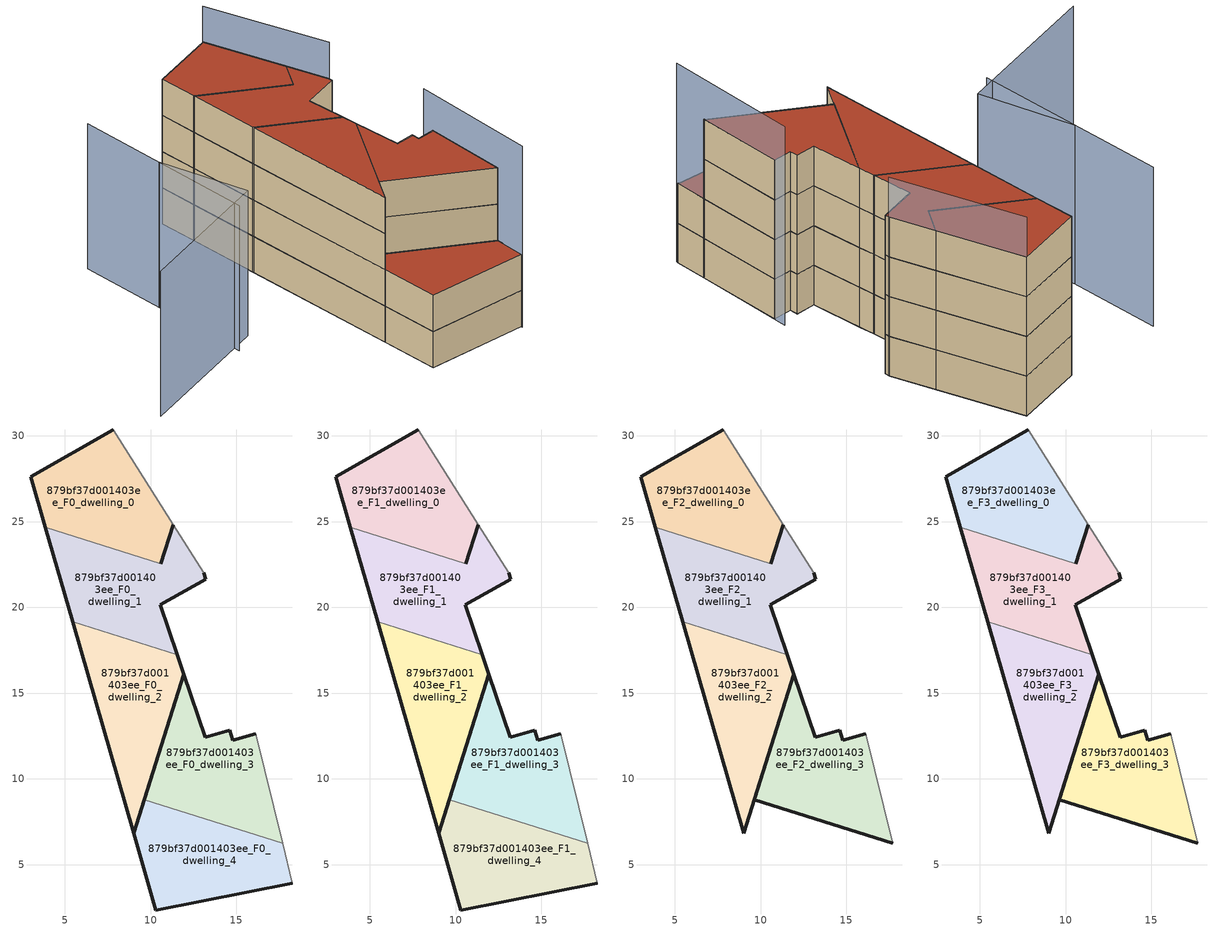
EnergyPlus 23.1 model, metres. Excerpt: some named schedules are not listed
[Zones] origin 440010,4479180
879bf37d001403ee_F0_dwelling_0
 floor ground (EU_floor_Construction): 10.59,22.54 11.31,24.82 7.82,30.33 3,27.61 3.86,24.66 z0
 wall outside (EU_wall_Construction): 3.86,24.66 3,27.61 7.82,30.33 / 11.31,24.82 10.59,22.54 z0:3
 wall adiabatic (EU_wall_Construction): 7.82,30.33 11.31,24.82 z0:3
 wall to 879bf37d001403ee_F0_dwelling_1 (EU_wall_Construction): 10.59,22.54 3.86,24.66 z0:3
879bf37d001403ee_F0_dwelling_1
 floor ground (EU_floor_Construction): 11.54,17.23 10.55,20.15 13.2,21.63 13.08,22.02 11.31,24.82 10.59,22.54 3.86,24.66 5.45,19.15 z0
 wall outside (EU_wall_Construction): 5.45,19.15 3.86,24.66 / 13.08,22.02 13.2,21.63 10.55,20.15 11.54,17.23 / 10.59,22.54 11.31,24.82 z0:3
 wall adiabatic (EU_wall_Construction): 11.31,24.82 13.08,22.02 z0:3
 wall to 879bf37d001403ee_F0_dwelling_2 (EU_wall_Construction): 11.54,17.23 5.45,19.15 z0:3
879bf37d001403ee_F0_dwelling_2
 floor ground (EU_floor_Construction): 9.01,6.83 11.93,16.1 11.54,17.23 5.45,19.15 z0
 wall outside (EU_wall_Construction): 11.54,17.23 11.93,16.1 9.01,6.83 5.45,19.15 z0:3
879bf37d001403ee_F0_dwelling_3
 floor ground (EU_floor_Construction): 17.69,6.26 16.14,12.64 14.78,12.25 14.61,12.83 13.17,12.43 11.93,16.1 9.63,8.8 z0
 wall outside (EU_wall_Construction): 9.63,8.8 11.93,16.1 13.17,12.43 14.61,12.83 14.78,12.25 16.14,12.64 z0:3
 wall adiabatic (EU_wall_Construction): 16.14,12.64 17.69,6.26 z0:3
 wall to 879bf37d001403ee_F0_dwelling_4 (EU_wall_Construction): 17.69,6.26 9.63,8.8 z0:3
879bf37d001403ee_F0_dwelling_4
 floor ground (EU_floor_Construction): 18.26,3.91 17.69,6.26 9.63,8.8 9.01,6.83 10.3,2.36 z0
 wall outside (EU_wall_Construction): 18.26,3.91 10.3,2.36 9.01,6.83 9.63,8.8 z0:3
 wall adiabatic (EU_wall_Construction): 17.69,6.26 18.26,3.91 z0:3
879bf37d001403ee_F1_dwelling_0
 floor to 879bf37d001403ee_F0_dwelling_0 (EU_floor_Construction): 10.59,22.54 11.31,24.82 7.82,30.33 3,27.61 3.86,24.66 z3
 wall outside (EU_wall_Construction): 3.86,24.66 3,27.61 7.82,30.33 / 11.31,24.82 10.59,22.54 z3:6
 wall adiabatic (EU_wall_Construction): 7.82,30.33 11.31,24.82 z3:6
 wall to 879bf37d001403ee_F1_dwelling_1 (EU_wall_Construction): 10.59,22.54 3.86,24.66 z3:6
879bf37d001403ee_F1_dwelling_1
 floor to 879bf37d001403ee_F0_dwelling_1 (EU_floor_Construction): 11.54,17.23 10.55,20.15 13.2,21.63 13.08,22.02 11.31,24.82 10.59,22.54 3.86,24.66 5.45,19.15 z3
 wall outside (EU_wall_Construction): 5.45,19.15 3.86,24.66 / 13.08,22.02 13.2,21.63 10.55,20.15 11.54,17.23 / 10.59,22.54 11.31,24.82 z3:6
 wall adiabatic (EU_wall_Construction): 11.31,24.82 13.08,22.02 z3:6
 wall to 879bf37d001403ee_F1_dwelling_2 (EU_wall_Construction): 11.54,17.23 5.45,19.15 z3:6
879bf37d001403ee_F1_dwelling_2
 floor to 879bf37d001403ee_F0_dwelling_2 (EU_floor_Construction): 9.01,6.83 11.93,16.1 11.54,17.23 5.45,19.15 z3
 wall outside (EU_wall_Construction): 11.54,17.23 11.93,16.1 9.01,6.83 5.45,19.15 z3:6
879bf37d001403ee_F1_dwelling_3
 floor to 879bf37d001403ee_F0_dwelling_3 (EU_floor_Construction): 17.69,6.26 16.14,12.64 14.78,12.25 14.61,12.83 13.17,12.43 11.93,16.1 9.63,8.8 z3
 wall outside (EU_wall_Construction): 9.63,8.8 11.93,16.1 13.17,12.43 14.61,12.83 14.78,12.25 16.14,12.64 z3:6
 wall adiabatic (EU_wall_Construction): 16.14,12.64 17.69,6.26 z3:6
 wall to 879bf37d001403ee_F1_dwelling_4 (EU_wall_Construction): 17.69,6.26 9.63,8.8 z3:6
879bf37d001403ee_F1_dwelling_4
 floor to 879bf37d001403ee_F0_dwelling_4 (EU_floor_Construction): 18.26,3.91 17.69,6.26 9.63,8.8 9.01,6.83 10.3,2.36 z3
 wall outside (EU_wall_Construction): 18.26,3.91 10.3,2.36 9.01,6.83 9.63,8.8 z3:6
 wall adiabatic (EU_wall_Construction): 17.69,6.26 18.26,3.91 z3:6
 roof outside (EU_roof_Construction): 17.69,6.26 18.26,3.91 10.3,2.36 9.01,6.83 9.63,8.8 z6
879bf37d001403ee_F2_dwelling_0
 floor to 879bf37d001403ee_F1_dwelling_0 (EU_floor_Construction): 10.59,22.54 11.31,24.82 7.82,30.33 3,27.61 3.86,24.66 z6
 wall outside (EU_wall_Construction): 3.86,24.66 3,27.61 7.82,30.33 / 11.31,24.82 10.59,22.54 z6:9
 wall adiabatic (EU_wall_Construction): 7.82,30.33 11.31,24.82 z6:9
 wall to 879bf37d001403ee_F2_dwelling_1 (EU_wall_Construction): 10.59,22.54 3.86,24.66 z6:9
879bf37d001403ee_F2_dwelling_1
 floor to 879bf37d001403ee_F1_dwelling_1 (EU_floor_Construction): 11.54,17.23 10.55,20.15 13.2,21.63 13.08,22.02 11.31,24.82 10.59,22.54 3.86,24.66 5.45,19.15 z6
 wall outside (EU_wall_Construction): 5.45,19.15 3.86,24.66 / 13.08,22.02 13.2,21.63 10.55,20.15 11.54,17.23 / 10.59,22.54 11.31,24.82 z6:9
 wall adiabatic (EU_wall_Construction): 11.31,24.82 13.08,22.02 z6:9
 wall to 879bf37d001403ee_F2_dwelling_2 (EU_wall_Construction): 11.54,17.23 5.45,19.15 z6:9
879bf37d001403ee_F2_dwelling_2
 floor to 879bf37d001403ee_F1_dwelling_2 (EU_floor_Construction): 9.01,6.83 11.93,16.1 11.54,17.23 5.45,19.15 z6
 wall outside (EU_wall_Construction): 11.54,17.23 11.93,16.1 9.01,6.83 5.45,19.15 z6:9
879bf37d001403ee_F2_dwelling_3
 floor to 879bf37d001403ee_F1_dwelling_3 (EU_floor_Construction): 17.69,6.26 16.14,12.64 14.78,12.25 14.61,12.83 13.17,12.43 11.93,16.1 9.63,8.8 z6
 wall outside (EU_wall_Construction): 17.69,6.26 9.63,8.8 11.93,16.1 13.17,12.43 14.61,12.83 14.78,12.25 16.14,12.64 z6:9
 wall adiabatic (EU_wall_Construction): 16.14,12.64 17.69,6.26 z6:9
879bf37d001403ee_F3_dwelling_0
 floor to 879bf37d001403ee_F2_dwelling_0 (EU_floor_Construction): 10.59,22.54 11.31,24.82 7.82,30.33 3,27.61 3.86,24.66 z9
 wall outside (EU_wall_Construction): 3.86,24.66 3,27.61 7.82,30.33 / 11.31,24.82 10.59,22.54 z9:12
 wall adiabatic (EU_wall_Construction): 7.82,30.33 11.31,24.82 z9:12
 wall to 879bf37d001403ee_F3_dwelling_1 (EU_wall_Construction): 10.59,22.54 3.86,24.66 z9:12
 roof outside (EU_roof_Construction): 7.82,30.33 11.31,24.82 10.59,22.54 3.86,24.66 3,27.61 z12
879bf37d001403ee_F3_dwelling_1
 floor to 879bf37d001403ee_F2_dwelling_1 (EU_floor_Construction): 11.54,17.23 10.55,20.15 13.2,21.63 13.08,22.02 11.31,24.82 10.59,22.54 3.86,24.66 5.45,19.15 z9
 wall outside (EU_wall_Construction): 5.45,19.15 3.86,24.66 / 13.08,22.02 13.2,21.63 10.55,20.15 11.54,17.23 / 10.59,22.54 11.31,24.82 z9:12
 wall adiabatic (EU_wall_Construction): 11.31,24.82 13.08,22.02 z9:12
 wall to 879bf37d001403ee_F3_dwelling_2 (EU_wall_Construction): 11.54,17.23 5.45,19.15 z9:12
 roof outside (EU_roof_Construction): 11.31,24.82 13.08,22.02 13.2,21.63 10.55,20.15 11.54,17.23 5.45,19.15 3.86,24.66 10.59,22.54 z12
879bf37d001403ee_F3_dwelling_2
 floor to 879bf37d001403ee_F2_dwelling_2 (EU_floor_Construction): 9.01,6.83 11.93,16.1 11.54,17.23 5.45,19.15 z9
 wall outside (EU_wall_Construction): 11.54,17.23 11.93,16.1 9.01,6.83 5.45,19.15 z9:12
 roof outside (EU_roof_Construction): 11.54,17.23 11.93,16.1 9.01,6.83 5.45,19.15 z12
879bf37d001403ee_F3_dwelling_3
 floor to 879bf37d001403ee_F2_dwelling_3 (EU_floor_Construction): 17.69,6.26 16.14,12.64 14.78,12.25 14.61,12.83 13.17,12.43 11.93,16.1 9.63,8.8 z9
 wall outside (EU_wall_Construction): 17.69,6.26 9.63,8.8 11.93,16.1 13.17,12.43 14.61,12.83 14.78,12.25 16.14,12.64 z9:12
 wall adiabatic (EU_wall_Construction): 16.14,12.64 17.69,6.26 z9:12
 roof outside (EU_roof_Construction): 16.14,12.64 17.69,6.26 9.63,8.8 11.93,16.1 13.17,12.43 14.61,12.83 14.78,12.25 z12
shading: 18.25,3.77 15.92,13.56 / 13.12,21.95 7.79,30.31 z0:15; -2.43,18.48 1.12,12.29 / 1.12,12.29 -9.19,6.37 / -4.32,25.22 -0.3,10.91 z0:12
[Building]
EU S2 Campaign: North Axis=0; Terrain=City; Solar Distribution=FullExterior
[Site:Location]
Madrid: Latitude=40.5; Longitude=-3.5; Time Zone=1; Elevation=609
[SizingPeriod:WeatherFileDays]
AnnualSizingPeriod: Begin Month=1; Begin Day of Month=1; End Month=12; End Day of Month=31; Day of Week for Start Day=Monday; Use Weather File Daylight Saving Period=No; Use Weather File Rain and Snow Indicators=No
[MATERIAL]
EU_InternalMass_Material: Roughness=MediumRough; Thickness=0.1; Conductivity=1; Density=1800; Specific Heat=900; Thermal Absorptance=0.9; Solar Absorptance=0.7; Visible Absorptance=0.7
[MATERIAL:NOMASS] Roughness=MediumRough; Thermal Absorptance=0.9; Solar Absorptance=0.7; Visible Absorptance=0.7
Name | Thermal Resistance
EU_wall_NoMass | 1.60022
EU_roof_NoMass | 1.57597
EU_floor_NoMass | 0.470652
[CONSTRUCTION]
EU_wall_Construction: EU_wall_NoMass
EU_roof_Construction: EU_roof_NoMass
EU_floor_Construction: EU_floor_NoMass
EU_InternalMass_Construction: EU_InternalMass_Material
[ZONE] Type=1; Multiplier=1; Ceiling Height=autocalculate; Floor Area=autocalculate; Part of Total Floor Area=Yes
Name | Volume
879bf37d001403ee_F0_dwelling_0; 879bf37d001403ee_F1_dwelling_0; 879bf37d001403ee_F2_dwelling_0; 879bf37d001403ee_F3_dwelling_0 | 112.562
879bf37d001403ee_F0_dwelling_1; 879bf37d001403ee_F1_dwelling_1; 879bf37d001403ee_F2_dwelling_1; 879bf37d001403ee_F3_dwelling_1 | 112.582
879bf37d001403ee_F0_dwelling_2; 879bf37d001403ee_F1_dwelling_2; 879bf37d001403ee_F2_dwelling_2; 879bf37d001403ee_F3_dwelling_2 | 112.573
879bf37d001403ee_F0_dwelling_3; 879bf37d001403ee_F1_dwelling_3; 879bf37d001403ee_F2_dwelling_3; 879bf37d001403ee_F3_dwelling_3 | 112.574
879bf37d001403ee_F0_dwelling_4; 879bf37d001403ee_F1_dwelling_4 | 112.575
[INTERNALMASS] Construction=EU_InternalMass_Construction
Name | Zone or ZoneList | Surface Area
879bf37d001403ee_F0_dwelling_0_EU_InternalMass | 879bf37d001403ee_F0_dwelling_0 | 37.5221
879bf37d001403ee_F0_dwelling_1_EU_InternalMass | 879bf37d001403ee_F0_dwelling_1 | 37.5273
879bf37d001403ee_F0_dwelling_2_EU_InternalMass | 879bf37d001403ee_F0_dwelling_2 | 37.5219
879bf37d001403ee_F0_dwelling_3_EU_InternalMass | 879bf37d001403ee_F0_dwelling_3 | 37.5248
879bf37d001403ee_F0_dwelling_4_EU_InternalMass | 879bf37d001403ee_F0_dwelling_4 | 37.5236
879bf37d001403ee_F1_dwelling_0_EU_InternalMass | 879bf37d001403ee_F1_dwelling_0 | 37.5221
879bf37d001403ee_F1_dwelling_1_EU_InternalMass | 879bf37d001403ee_F1_dwelling_1 | 37.5273
879bf37d001403ee_F1_dwelling_2_EU_InternalMass | 879bf37d001403ee_F1_dwelling_2 | 37.5219
879bf37d001403ee_F1_dwelling_3_EU_InternalMass | 879bf37d001403ee_F1_dwelling_3 | 37.5248
879bf37d001403ee_F1_dwelling_4_EU_InternalMass | 879bf37d001403ee_F1_dwelling_4 | 37.5236
879bf37d001403ee_F2_dwelling_0_EU_InternalMass | 879bf37d001403ee_F2_dwelling_0 | 46.9059
879bf37d001403ee_F2_dwelling_1_EU_InternalMass | 879bf37d001403ee_F2_dwelling_1 | 46.9088
879bf37d001403ee_F2_dwelling_2_EU_InternalMass | 879bf37d001403ee_F2_dwelling_2 | 46.9073
879bf37d001403ee_F2_dwelling_3_EU_InternalMass | 879bf37d001403ee_F2_dwelling_3 | 46.9036
879bf37d001403ee_F3_dwelling_0_EU_InternalMass | 879bf37d001403ee_F3_dwelling_0 | 46.9059
879bf37d001403ee_F3_dwelling_1_EU_InternalMass | 879bf37d001403ee_F3_dwelling_1 | 46.9088
879bf37d001403ee_F3_dwelling_2_EU_InternalMass | 879bf37d001403ee_F3_dwelling_2 | 46.9073
879bf37d001403ee_F3_dwelling_3_EU_InternalMass | 879bf37d001403ee_F3_dwelling_3 | 46.9036
[OTHEREQUIPMENT] Fuel Type=Electricity; Design Level Calculation Method=Watts/Area; Power per Zone Floor Area=1; Fraction Latent=0; Fraction Radiant=0; Fraction Lost=0; Carbon Dioxide Generation Rate=0; EndUse Subcategory=EU_Step8_InternalGains
Name | Zone or ZoneList or Space or SpaceList | Schedule
EU_Step8_InternalGain_879bf37d001403ee_F0_dwelling_0_f000 | 879bf37d001403ee_F0_dwelling_0 | EU_Step8_GainSchedule_879bf37d001403ee_F0_dwelling_0_f000
EU_Step8_InternalGain_879bf37d001403ee_F0_dwelling_1_f000 | 879bf37d001403ee_F0_dwelling_1 | EU_Step8_GainSchedule_879bf37d001403ee_F0_dwelling_1_f000
EU_Step8_InternalGain_879bf37d001403ee_F0_dwelling_2_f000 | 879bf37d001403ee_F0_dwelling_2 | EU_Step8_GainSchedule_879bf37d001403ee_F0_dwelling_2_f000
EU_Step8_InternalGain_879bf37d001403ee_F0_dwelling_3_f000 | 879bf37d001403ee_F0_dwelling_3 | EU_Step8_GainSchedule_879bf37d001403ee_F0_dwelling_3_f000
EU_Step8_InternalGain_879bf37d001403ee_F0_dwelling_4_f000 | 879bf37d001403ee_F0_dwelling_4 | EU_Step8_GainSchedule_879bf37d001403ee_F0_dwelling_4_f000
EU_Step8_InternalGain_879bf37d001403ee_F1_dwelling_0_f000 | 879bf37d001403ee_F1_dwelling_0 | EU_Step8_GainSchedule_879bf37d001403ee_F1_dwelling_0_f000
EU_Step8_InternalGain_879bf37d001403ee_F1_dwelling_1_f000 | 879bf37d001403ee_F1_dwelling_1 | EU_Step8_GainSchedule_879bf37d001403ee_F1_dwelling_1_f000
EU_Step8_InternalGain_879bf37d001403ee_F1_dwelling_2_f000 | 879bf37d001403ee_F1_dwelling_2 | EU_Step8_GainSchedule_879bf37d001403ee_F1_dwelling_2_f000
EU_Step8_InternalGain_879bf37d001403ee_F1_dwelling_3_f000 | 879bf37d001403ee_F1_dwelling_3 | EU_Step8_GainSchedule_879bf37d001403ee_F1_dwelling_3_f000
EU_Step8_InternalGain_879bf37d001403ee_F1_dwelling_4_f000 | 879bf37d001403ee_F1_dwelling_4 | EU_Step8_GainSchedule_879bf37d001403ee_F1_dwelling_4_f000
EU_Step8_InternalGain_879bf37d001403ee_F2_dwelling_0_f000 | 879bf37d001403ee_F2_dwelling_0 | EU_Step8_GainSchedule_879bf37d001403ee_F2_dwelling_0_f000
EU_Step8_InternalGain_879bf37d001403ee_F2_dwelling_1_f000 | 879bf37d001403ee_F2_dwelling_1 | EU_Step8_GainSchedule_879bf37d001403ee_F2_dwelling_1_f000
EU_Step8_InternalGain_879bf37d001403ee_F2_dwelling_2_f000 | 879bf37d001403ee_F2_dwelling_2 | EU_Step8_GainSchedule_879bf37d001403ee_F2_dwelling_2_f000
EU_Step8_InternalGain_879bf37d001403ee_F2_dwelling_3_f000 | 879bf37d001403ee_F2_dwelling_3 | EU_Step8_GainSchedule_879bf37d001403ee_F2_dwelling_3_f000
EU_Step8_InternalGain_879bf37d001403ee_F3_dwelling_0_f000 | 879bf37d001403ee_F3_dwelling_0 | EU_Step8_GainSchedule_879bf37d001403ee_F3_dwelling_0_f000
EU_Step8_InternalGain_879bf37d001403ee_F3_dwelling_1_f000 | 879bf37d001403ee_F3_dwelling_1 | EU_Step8_GainSchedule_879bf37d001403ee_F3_dwelling_1_f000
EU_Step8_InternalGain_879bf37d001403ee_F3_dwelling_2_f000 | 879bf37d001403ee_F3_dwelling_2 | EU_Step8_GainSchedule_879bf37d001403ee_F3_dwelling_2_f000
EU_Step8_InternalGain_879bf37d001403ee_F3_dwelling_3_f000 | 879bf37d001403ee_F3_dwelling_3 | EU_Step8_GainSchedule_879bf37d001403ee_F3_dwelling_3_f000
[ZONEVENTILATION:DESIGNFLOWRATE] Schedule=EU_AlwaysOn; Design Flow Rate Calculation Method=AirChanges/Hour; Air Changes per Hour=0.480704; Ventilation Type=Natural; Fan Pressure Rise=0; Fan Total Efficiency=1; Constant Term Coefficient=1; Temperature Term Coefficient=0; Velocity Term Coefficient=0; Velocity Squared Term Coefficient=0; Minimum Indoor Temperature=-100; Maximum Indoor Temperature=100; Delta Temperature=-100; Minimum Outdoor Temperature=-100; Maximum Outdoor Temperature=100; Maximum Wind Speed=40
Name | Zone or ZoneList or Space or SpaceList
EU_ConstantAir_879bf37d001403ee_F0_dwelling_0 | 879bf37d001403ee_F0_dwelling_0
EU_ConstantAir_879bf37d001403ee_F0_dwelling_1 | 879bf37d001403ee_F0_dwelling_1
EU_ConstantAir_879bf37d001403ee_F0_dwelling_2 | 879bf37d001403ee_F0_dwelling_2
EU_ConstantAir_879bf37d001403ee_F0_dwelling_3 | 879bf37d001403ee_F0_dwelling_3
EU_ConstantAir_879bf37d001403ee_F0_dwelling_4 | 879bf37d001403ee_F0_dwelling_4
EU_ConstantAir_879bf37d001403ee_F1_dwelling_0 | 879bf37d001403ee_F1_dwelling_0
EU_ConstantAir_879bf37d001403ee_F1_dwelling_1 | 879bf37d001403ee_F1_dwelling_1
EU_ConstantAir_879bf37d001403ee_F1_dwelling_2 | 879bf37d001403ee_F1_dwelling_2
EU_ConstantAir_879bf37d001403ee_F1_dwelling_3 | 879bf37d001403ee_F1_dwelling_3
EU_ConstantAir_879bf37d001403ee_F1_dwelling_4 | 879bf37d001403ee_F1_dwelling_4
EU_ConstantAir_879bf37d001403ee_F2_dwelling_0 | 879bf37d001403ee_F2_dwelling_0
EU_ConstantAir_879bf37d001403ee_F2_dwelling_1 | 879bf37d001403ee_F2_dwelling_1
EU_ConstantAir_879bf37d001403ee_F2_dwelling_2 | 879bf37d001403ee_F2_dwelling_2
EU_ConstantAir_879bf37d001403ee_F2_dwelling_3 | 879bf37d001403ee_F2_dwelling_3
EU_ConstantAir_879bf37d001403ee_F3_dwelling_0 | 879bf37d001403ee_F3_dwelling_0
EU_ConstantAir_879bf37d001403ee_F3_dwelling_1 | 879bf37d001403ee_F3_dwelling_1
EU_ConstantAir_879bf37d001403ee_F3_dwelling_2 | 879bf37d001403ee_F3_dwelling_2
EU_ConstantAir_879bf37d001403ee_F3_dwelling_3 | 879bf37d001403ee_F3_dwelling_3
[HVACTEMPLATE:THERMOSTAT] Constant Heating Setpoint=20; Constant Cooling Setpoint=50
EU_HeatOnly_879bf37d001403ee_F0_dwelling_0; EU_HeatOnly_879bf37d001403ee_F0_dwelling_1; EU_HeatOnly_879bf37d001403ee_F0_dwelling_2; EU_HeatOnly_879bf37d001403ee_F0_dwelling_3; EU_HeatOnly_879bf37d001403ee_F0_dwelling_4; EU_HeatOnly_879bf37d001403ee_F1_dwelling_0; EU_HeatOnly_879bf37d001403ee_F1_dwelling_1; EU_HeatOnly_879bf37d001403ee_F1_dwelling_2; EU_HeatOnly_879bf37d001403ee_F1_dwelling_3; EU_HeatOnly_879bf37d001403ee_F1_dwelling_4; EU_HeatOnly_879bf37d001403ee_F2_dwelling_0; EU_HeatOnly_879bf37d001403ee_F2_dwelling_1; EU_HeatOnly_879bf37d001403ee_F2_dwelling_2; EU_HeatOnly_879bf37d001403ee_F2_dwelling_3; EU_HeatOnly_879bf37d001403ee_F3_dwelling_0; EU_HeatOnly_879bf37d001403ee_F3_dwelling_1; EU_HeatOnly_879bf37d001403ee_F3_dwelling_2; EU_HeatOnly_879bf37d001403ee_F3_dwelling_3
[HVACTEMPLATE:ZONE:IDEALLOADSAIRSYSTEM] System Availability Schedule=EU_AlwaysOn; Maximum Heating Supply Air Temperature=50; Minimum Cooling Supply Air Temperature=13; Maximum Heating Supply Air Humidity Ratio=0.0156; Minimum Cooling Supply Air Humidity Ratio=0.0077; Heating Limit=NoLimit; Cooling Limit=NoLimit; Heating Availability Schedule=EU_AlwaysOn; Cooling Availability Schedule=EU_CoolingOff; Dehumidification Control Type=ConstantSensibleHeatRatio; Cooling Sensible Heat Ratio=0.7; Dehumidification Setpoint=60; Humidification Control Type=None; Humidification Setpoint=30; Outdoor Air Method=None; Outdoor Air Flow Rate per Person=0.00944; Outdoor Air Flow Rate per Zone Floor Area=0; Outdoor Air Flow Rate per Zone=0; Demand Controlled Ventilation Type=None; Outdoor Air Economizer Type=NoEconomizer; Heat Recovery Type=None; Sensible Heat Recovery Effectiveness=0.7; Latent Heat Recovery Effectiveness=0.65
Name | Template Thermostat
879bf37d001403ee_F0_dwelling_0 | EU_HeatOnly_879bf37d001403ee_F0_dwelling_0
879bf37d001403ee_F0_dwelling_1 | EU_HeatOnly_879bf37d001403ee_F0_dwelling_1
879bf37d001403ee_F0_dwelling_2 | EU_HeatOnly_879bf37d001403ee_F0_dwelling_2
879bf37d001403ee_F0_dwelling_3 | EU_HeatOnly_879bf37d001403ee_F0_dwelling_3
879bf37d001403ee_F0_dwelling_4 | EU_HeatOnly_879bf37d001403ee_F0_dwelling_4
879bf37d001403ee_F1_dwelling_0 | EU_HeatOnly_879bf37d001403ee_F1_dwelling_0
879bf37d001403ee_F1_dwelling_1 | EU_HeatOnly_879bf37d001403ee_F1_dwelling_1
879bf37d001403ee_F1_dwelling_2 | EU_HeatOnly_879bf37d001403ee_F1_dwelling_2
879bf37d001403ee_F1_dwelling_3 | EU_HeatOnly_879bf37d001403ee_F1_dwelling_3
879bf37d001403ee_F1_dwelling_4 | EU_HeatOnly_879bf37d001403ee_F1_dwelling_4
879bf37d001403ee_F2_dwelling_0 | EU_HeatOnly_879bf37d001403ee_F2_dwelling_0
879bf37d001403ee_F2_dwelling_1 | EU_HeatOnly_879bf37d001403ee_F2_dwelling_1
879bf37d001403ee_F2_dwelling_2 | EU_HeatOnly_879bf37d001403ee_F2_dwelling_2
